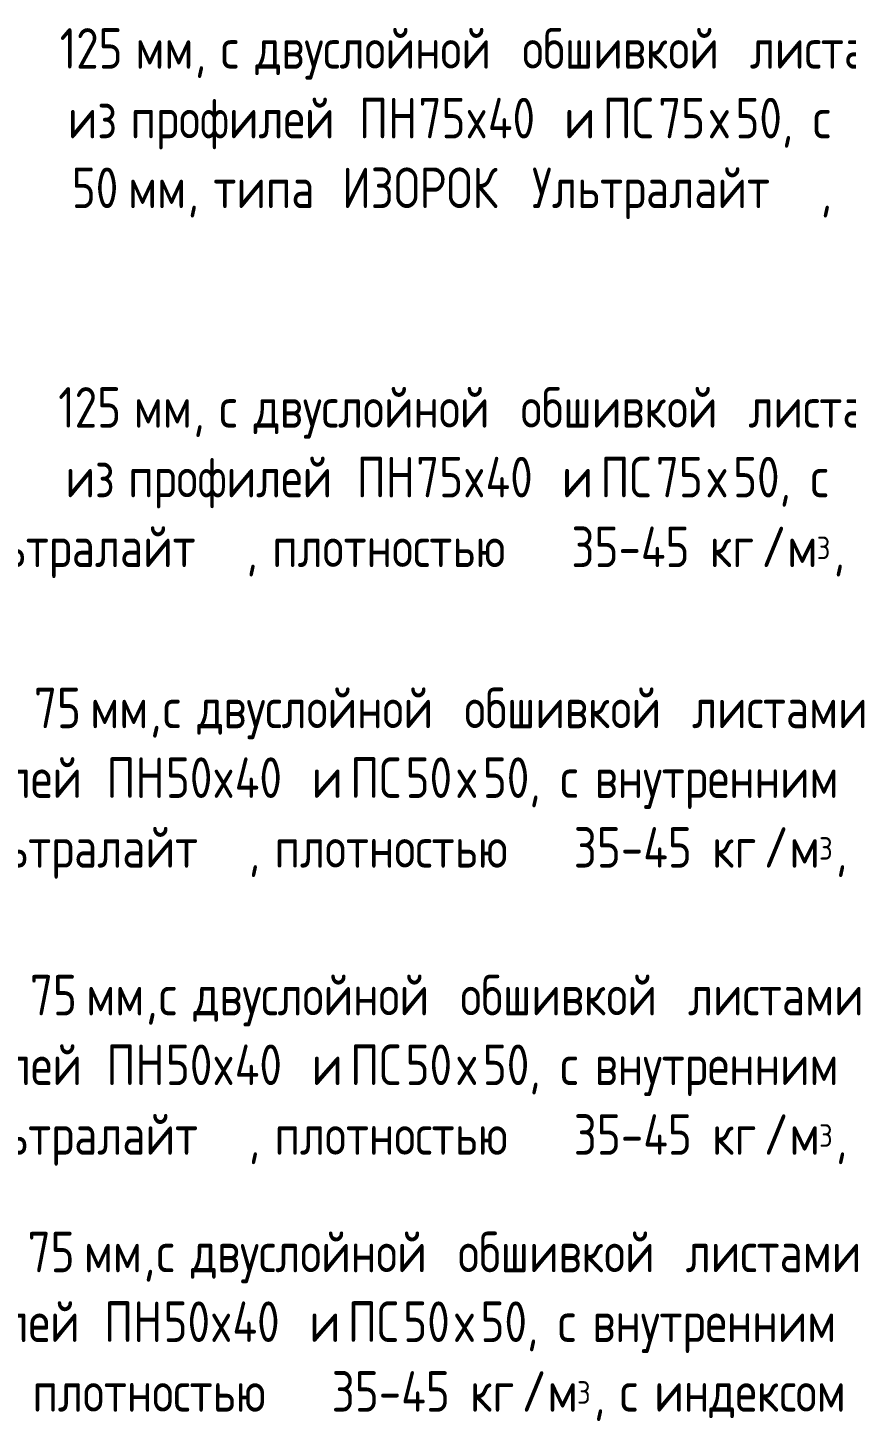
# Model space of a CAD drawing. Header units: millimetres. Extents: x -60946 to 138510, y -262288 to 24501.
# Drawn here: x 82285 to 84708, y -147503 to -143379 of the extents above; entities that cross this region are included whole.
import ezdxf

# ---------------------------------------------------------------- set-up
doc = ezdxf.new("R2010")
doc.units = ezdxf.units.MM
doc.layers.add('Аннотация', color=7, linetype='Continuous', lineweight=20)
doc.styles.add('GOST Common_5', font='', dxfattribs={"width": 0.85, "height": 250})
doc.styles.add('GOST Common_6', font='', dxfattribs={"width": 0.9, "height": 140})
doc.styles.get('GOST Common_5').set_extended_font_data('GOST Common')
doc.styles.get('GOST Common_6').set_extended_font_data('GOST Common')

msp = doc.modelspace()

# ---------------------------------------------------------------- texts
at = {"layer": 'Аннотация', "lineweight": 9, "attachment_point": 1}
for s, insert, char_height, width, style in [(' 125 ', (82317.7683, -143379.565), 120, 346.329, 'GOST Common_5'), ('двуслойной', (82958.3246, -143379.565), 120, 911.9997, 'GOST Common_5'), ('обшивкой', (83748.8996, -143379.565), 120, 770.582025, 'GOST Common_5'), ('мм', (82603.5183, -143379.565), 120, 213.56955, 'GOST Common_5'), ('\\fGOST Common|b0|i0|c204|p34|;\\W.9;с', (82855.9308, -143379.565), 120, 77.924025, 'GOST Common_5'), ('листами', (84422.7933, -143379.565), 120, 695.544075, 'GOST Common_5'), (', ', (82779.7308, -143379.565), 120, 92.3544, 'GOST Common_5'), ('из', (82403.4933, -143585.94), 120, 178.93665, 'GOST Common_5'), ('профилей', (82589.2308, -143585.94), 120, 773.4681, 'GOST Common_5'), ('ПН', (83265.5058, -143585.94), 120, 213.56955, 'GOST Common_5'), ('75x40 ', (83441.7183, -143585.94), 120, 522.379575, 'GOST Common_5'), ('ПС', (83987.0246, -143585.94), 120, 199.139175, 'GOST Common_5'), ('75', (84151.3308, -143585.94), 120, 184.7088, 'GOST Common_5'), ('50, ', (84379.9308, -143585.94), 120, 277.0632, 'GOST Common_5'), ('\\fGOST Common|b0|i0|c204|p34|;\\W.9;и', (83872.7246, -143585.94), 120, 92.3544, 'GOST Common_5'), ('\\fGOST Common|b0|i0|c204|p34|;\\W.9;х', (84303.7308, -143585.94), 120, 92.3544, 'GOST Common_5'), ('\\fGOST Common|b0|i0|c204|p34|;\\W.9;с', (84608.5308, -143585.94), 120, 77.924025, 'GOST Common_5'), (' 50 ', (82353.4871, -143792.315), 120, 277.0632, 'GOST Common_5'), ('ИЗОРОК', (83215.4996, -143792.315), 120, 634.9365, 'GOST Common_5'), ('Ультралайт', (83777.4746, -143792.315), 120, 1036.100925, 'GOST Common_5'), ('мм', (82582.0871, -143792.315), 120, 213.56955, 'GOST Common_5'), ('типа', (82834.4996, -143792.315), 120, 415.5948, 'GOST Common_5'), (', ', (82758.2996, -143792.315), 120, 92.3544, 'GOST Common_5'), (', ', (84632.3433, -143792.315), 120, 92.3544, 'GOST Common_5'), (' 125 ', (82313.2618, -144442.2841), 120, 346.329, 'GOST Common_5'), ('мм', (82599.0118, -144442.2841), 120, 213.56955, 'GOST Common_5'), ('\\fGOST Common|b0|i0|c204|p34|;\\W.9;с', (82851.4243, -144442.2841), 120, 77.924025, 'GOST Common_5'), ('двуслойной', (82953.8181, -144442.2841), 120, 911.9997, 'GOST Common_5'), ('обшивкой', (83744.3931, -144442.2841), 120, 770.582025, 'GOST Common_5'), ('листами', (84418.2868, -144442.2841), 120, 695.544075, 'GOST Common_5'), (', ', (82775.2243, -144442.2841), 120, 92.3544, 'GOST Common_5'), ('из', (82396.6056, -144648.6591), 120, 178.93665, 'GOST Common_5'), ('профилей', (82582.3431, -144648.6591), 120, 773.4681, 'GOST Common_5'), ('ПН', (83258.6181, -144648.6591), 120, 213.56955, 'GOST Common_5'), ('75x40 ', (83434.8306, -144648.6591), 120, 522.379575, 'GOST Common_5'), ('\\fGOST Common|b0|i0|c204|p34|;\\W.9;и', (83865.8368, -144648.6591), 120, 92.3544, 'GOST Common_5'), ('ПС', (83980.1368, -144648.6591), 120, 199.139175, 'GOST Common_5'), ('75', (84144.4431, -144648.6591), 120, 184.7088, 'GOST Common_5'), ('\\fGOST Common|b0|i0|c204|p34|;\\W.9;х', (84296.8431, -144648.6591), 120, 92.3544, 'GOST Common_5'), ('50, ', (84373.0431, -144648.6591), 120, 277.0632, 'GOST Common_5'), ('\\fGOST Common|b0|i0|c204|p34|;\\W.9;с', (84601.6431, -144648.6591), 120, 77.924025, 'GOST Common_5'), ('Ультралайт', (82077.5181, -144855.0341), 120, 1036.100925, 'GOST Common_5'), ('плотностью', (83008.5868, -144855.0341), 120, 998.58195, 'GOST Common_5'), (' 35-45 ', (83832.4993, -144855.0341), 120, 571.44285, 'GOST Common_5'), ('кг', (84303.9868, -144855.0341), 120, 184.7088, 'GOST Common_5'), ('\\fGOST Common|b0|i0|c204|p34|;\\W.9;/', (84456.3868, -144855.0341), 120, 92.3544, 'GOST Common_5'), ('\\fGOST Common|b0|i0|c204|p34|;\\W.9;м', (84532.5868, -144855.0341), 120, 106.784775, 'GOST Common_5'), ('\\fGOST Common|b0|i0|c204|p34|;\\W.9;3', (84620.6931, -144884.7975), 66.601161, 60.607575, 'GOST Common_6'), (', ', (82932.3868, -144855.0341), 120, 92.3544, 'GOST Common_5'), (', ', (84670.6993, -144855.0341), 120, 92.3544, 'GOST Common_5'), (' 75 ', (82241.5683, -145332.0436), 120, 277.0632, 'GOST Common_5'), ('двуслойной', (82786.8746, -145332.0436), 120, 911.9997, 'GOST Common_5'), ('обшивкой', (83577.4496, -145332.0436), 120, 770.582025, 'GOST Common_5'), ('мм', (82470.1683, -145332.0436), 120, 213.56955, 'GOST Common_5'), ('\\fGOST Common|b0|i0|c204|p34|;\\W.9;с', (82684.4808, -145332.0436), 120, 77.924025, 'GOST Common_5'), ('листами', (84251.3433, -145332.0436), 120, 695.544075, 'GOST Common_5'), ('\\fGOST Common|b0|i0|c204|p34|;\\W.9;,', (82646.3808, -145332.0436), 120, 46.1772, 'GOST Common_5'), ('профилей', (81841.5183, -145538.4186), 120, 773.4681, 'GOST Common_5'), ('ПН', (82517.7933, -145538.4186), 120, 213.56955, 'GOST Common_5'), ('50x40 ', (82694.0058, -145538.4186), 120, 522.379575, 'GOST Common_5'), ('ПС', (83239.3121, -145538.4186), 120, 199.139175, 'GOST Common_5'), ('50', (83403.6183, -145538.4186), 120, 184.7088, 'GOST Common_5'), ('50, ', (83632.2183, -145538.4186), 120, 277.0632, 'GOST Common_5'), ('\\fGOST Common|b0|i0|c204|p34|;\\W.9;и', (83125.0121, -145538.4186), 120, 92.3544, 'GOST Common_5'), ('\\fGOST Common|b0|i0|c204|p34|;\\W.9;х', (83556.0183, -145538.4186), 120, 92.3544, 'GOST Common_5'), ('\\fGOST Common|b0|i0|c204|p34|;\\W.9;с', (83860.8183, -145538.4186), 120, 77.924025, 'GOST Common_5'), ('внутренним', (83963.2121, -145538.4186), 120, 969.7212, 'GOST Common_5'), ('Ультралайт', (82084.4058, -145744.7936), 120, 1036.100925, 'GOST Common_5'), (' 35-45 ', (83839.3871, -145744.7936), 120, 571.44285, 'GOST Common_5'), ('\\fGOST Common|b0|i0|c204|p34|;\\W.9;/', (84463.2746, -145744.7936), 120, 92.3544, 'GOST Common_5'), ('плотностью', (83015.4746, -145744.7936), 120, 998.58195, 'GOST Common_5'), ('кг', (84310.8746, -145744.7936), 120, 184.7088, 'GOST Common_5'), ('\\fGOST Common|b0|i0|c204|p34|;\\W.9;м', (84539.4746, -145744.7936), 120, 106.784775, 'GOST Common_5'), ('\\fGOST Common|b0|i0|c204|p34|;\\W.9;3', (84627.5808, -145774.557), 66.601161, 60.607575, 'GOST Common_6'), (', ', (82939.2746, -145744.7936), 120, 92.3544, 'GOST Common_5'), (', ', (84677.5871, -145744.7936), 120, 92.3544, 'GOST Common_5'), (' 75 ', (82229.6621, -146182.0436), 120, 277.0632, 'GOST Common_5'), ('двуслойной', (82774.9683, -146182.0436), 120, 911.9997, 'GOST Common_5'), ('обшивкой', (83565.5433, -146182.0436), 120, 770.582025, 'GOST Common_5'), ('мм', (82458.2621, -146182.0436), 120, 213.56955, 'GOST Common_5'), ('\\fGOST Common|b0|i0|c204|p34|;\\W.9;с', (82672.5746, -146182.0436), 120, 77.924025, 'GOST Common_5'), ('листами', (84239.4371, -146182.0436), 120, 695.544075, 'GOST Common_5'), ('\\fGOST Common|b0|i0|c204|p34|;\\W.9;,', (82634.4746, -146182.0436), 120, 46.1772, 'GOST Common_5'), ('профилей', (81841.5183, -146388.4186), 120, 773.4681, 'GOST Common_5'), ('ПН', (82517.7933, -146388.4186), 120, 213.56955, 'GOST Common_5'), ('50x40 ', (82694.0058, -146388.4186), 120, 522.379575, 'GOST Common_5'), ('ПС', (83239.3121, -146388.4186), 120, 199.139175, 'GOST Common_5'), ('50', (83403.6183, -146388.4186), 120, 184.7088, 'GOST Common_5'), ('50, ', (83632.2183, -146388.4186), 120, 277.0632, 'GOST Common_5'), ('\\fGOST Common|b0|i0|c204|p34|;\\W.9;и', (83125.0121, -146388.4186), 120, 92.3544, 'GOST Common_5'), ('\\fGOST Common|b0|i0|c204|p34|;\\W.9;х', (83556.0183, -146388.4186), 120, 92.3544, 'GOST Common_5'), ('\\fGOST Common|b0|i0|c204|p34|;\\W.9;с', (83860.8183, -146388.4186), 120, 77.924025, 'GOST Common_5'), ('внутренним', (83963.2121, -146388.4186), 120, 969.7212, 'GOST Common_5'), ('Ультралайт', (82084.4058, -146594.7936), 120, 1036.100925, 'GOST Common_5'), (' 35-45 ', (83839.3871, -146594.7936), 120, 571.44285, 'GOST Common_5'), ('\\fGOST Common|b0|i0|c204|p34|;\\W.9;/', (84463.2746, -146594.7936), 120, 92.3544, 'GOST Common_5'), ('\\fGOST Common|b0|i0|c204|p34|;\\W.9;3', (84627.5808, -146624.557), 66.601161, 60.607575, 'GOST Common_6'), ('плотностью', (83015.4746, -146594.7936), 120, 998.58195, 'GOST Common_5'), ('кг', (84310.8746, -146594.7936), 120, 184.7088, 'GOST Common_5'), ('\\fGOST Common|b0|i0|c204|p34|;\\W.9;м', (84539.4746, -146594.7936), 120, 106.784775, 'GOST Common_5'), (', ', (82939.2746, -146594.7936), 120, 92.3544, 'GOST Common_5'), (', ', (84677.5871, -146594.7936), 120, 92.3544, 'GOST Common_5'), (' 75 ', (82222.7743, -146942.5589), 120, 277.0632, 'GOST Common_5'), ('двуслойной', (82768.0806, -146942.5589), 120, 911.9997, 'GOST Common_5'), ('обшивкой', (83558.6556, -146942.5589), 120, 770.582025, 'GOST Common_5'), ('мм', (82451.3743, -146942.5589), 120, 213.56955, 'GOST Common_5'), ('\\fGOST Common|b0|i0|c204|p34|;\\W.9;с', (82665.6868, -146942.5589), 120, 77.924025, 'GOST Common_5'), ('листами', (84232.5493, -146942.5589), 120, 695.544075, 'GOST Common_5'), ('\\fGOST Common|b0|i0|c204|p34|;\\W.9;,', (82627.5868, -146942.5589), 120, 46.1772, 'GOST Common_5'), ('профилей', (81834.6306, -147148.9339), 120, 773.4681, 'GOST Common_5'), ('ПН', (82510.9056, -147148.9339), 120, 213.56955, 'GOST Common_5'), ('50x40 ', (82687.1181, -147148.9339), 120, 522.379575, 'GOST Common_5'), ('ПС', (83232.4243, -147148.9339), 120, 199.139175, 'GOST Common_5'), ('50', (83396.7306, -147148.9339), 120, 184.7088, 'GOST Common_5'), ('50, ', (83625.3306, -147148.9339), 120, 277.0632, 'GOST Common_5'), ('\\fGOST Common|b0|i0|c204|p34|;\\W.9;и', (83118.1243, -147148.9339), 120, 92.3544, 'GOST Common_5'), ('\\fGOST Common|b0|i0|c204|p34|;\\W.9;х', (83549.1306, -147148.9339), 120, 92.3544, 'GOST Common_5'), ('\\fGOST Common|b0|i0|c204|p34|;\\W.9;с', (83853.9306, -147148.9339), 120, 77.924025, 'GOST Common_5'), ('внутренним', (83956.3243, -147148.9339), 120, 969.7212, 'GOST Common_5'), (' 35-45 ', (83122.8868, -147355.3089), 120, 571.44285, 'GOST Common_5'), ('\\fGOST Common|b0|i0|c204|p34|;\\W.9;/', (83746.7743, -147355.3089), 120, 92.3544, 'GOST Common_5'), ('плотностью', (82298.9743, -147355.3089), 120, 998.58195, 'GOST Common_5'), ('кг', (83594.3743, -147355.3089), 120, 184.7088, 'GOST Common_5'), ('\\fGOST Common|b0|i0|c204|p34|;\\W.9;м', (83822.9743, -147355.3089), 120, 106.784775, 'GOST Common_5'), ('\\fGOST Common|b0|i0|c204|p34|;\\W.9;3', (83911.0806, -147385.0724), 66.601161, 60.607575, 'GOST Common_6'), ('\\fGOST Common|b0|i0|c204|p34|;\\W.9;с', (84037.2868, -147355.3089), 120, 77.924025, 'GOST Common_5'), ('индексом', (84139.6806, -147355.3089), 120, 738.8352, 'GOST Common_5'), (', ', (83961.0868, -147355.3089), 120, 92.3544, 'GOST Common_5')]:
    msp.add_mtext(s, dxfattribs=dict(at, insert=insert, char_height=char_height, width=width, style=style))

doc.saveas('drawing.dxf')
